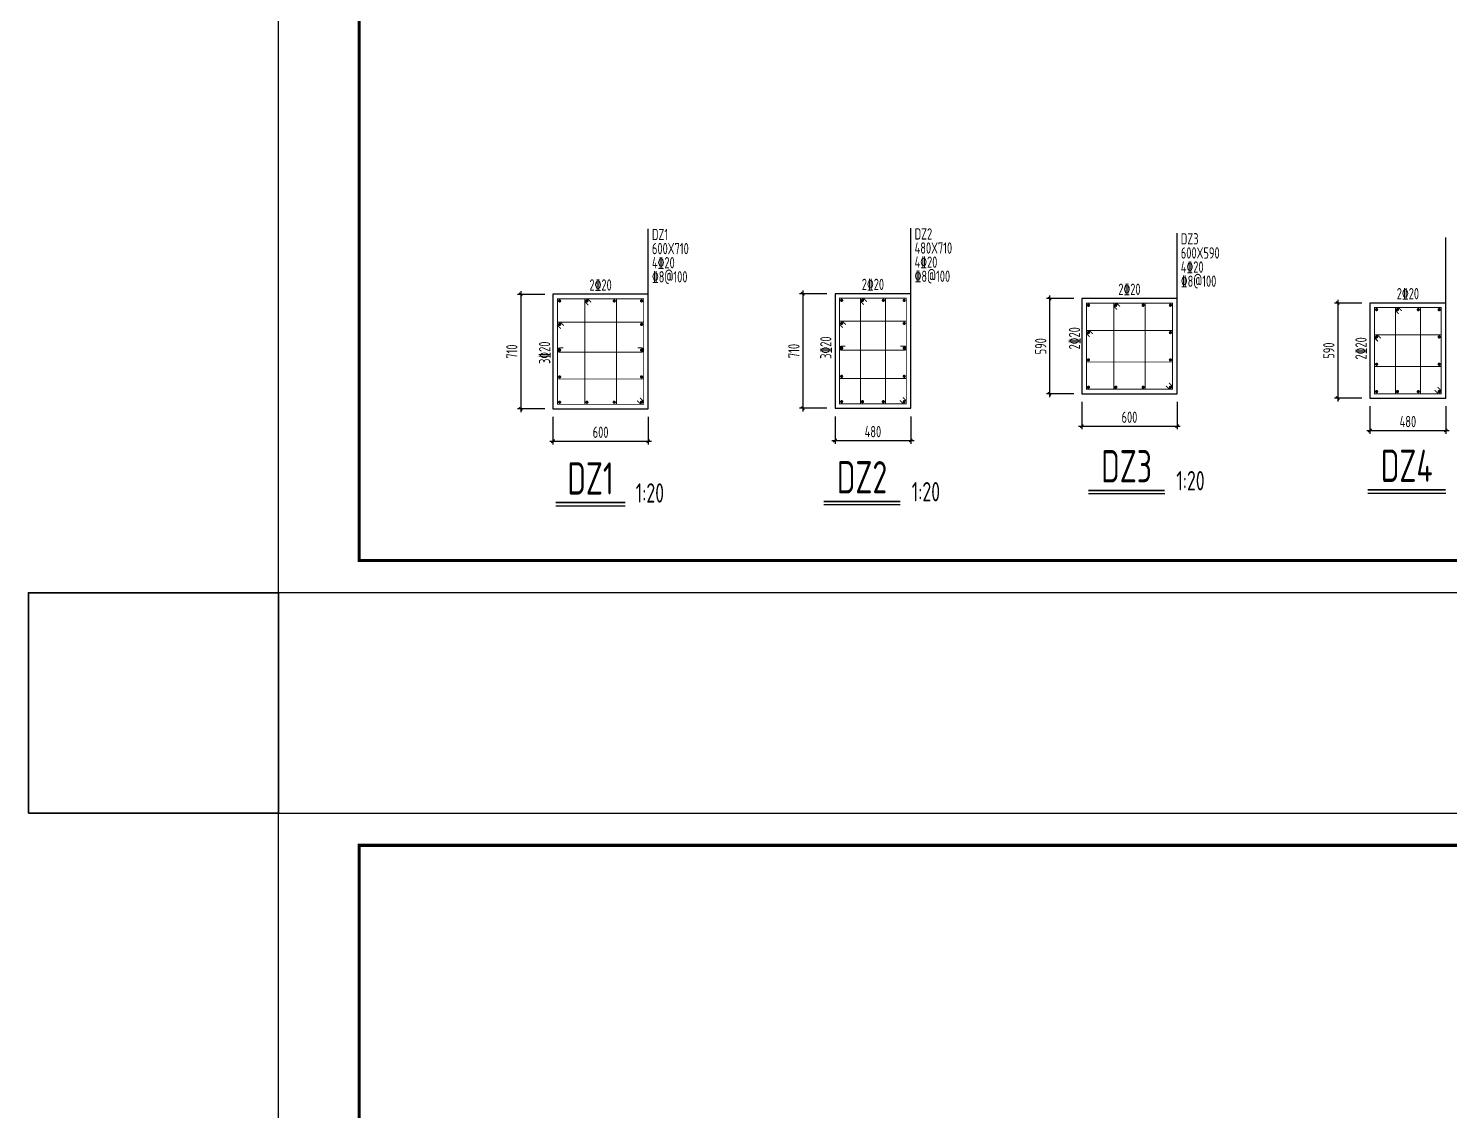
# Model space of a CAD drawing. Extents: x 492302 to 683319, y -252071 to 755100.
# Drawn here: x 492302 to 558363, y 437894 to 488210 of the extents above; entities that cross this region are included whole.
import ezdxf
from ezdxf.enums import TextEntityAlignment as Align

# ---------------------------------------------------------------- set-up
doc = ezdxf.new("R2010")
doc.units = 0
doc.header["$LTSCALE"] = 1000
doc.header["$MEASUREMENT"] = 0
doc.layers.get('Defpoints').update_dxf_attribs({"color": 250})
doc.layers.add('10', color=7, linetype='Continuous', lineweight=35)
for name, color, linetype in [('3T_WOOD', 21, 'Continuous'), ('COLU_DE', 7, 'Continuous'), ('COLU_DE_DIM', 3, 'Continuous'), ('COLU_DE_NUM', 7, 'Continuous'), ('COLU_DE_REIN', 1, 'Continuous'), ('COLU_DE_TEXT', 7, 'Continuous'), ('TK', 4, 'Continuous')]:
    doc.layers.add(name, color=color, linetype=linetype)
doc.styles.add('TSSD_Dimension', font='Tssdeng.shx', dxfattribs={"width": 0.7, "bigfont": 'hztxt.shx'})
doc.styles.add('TSSD_Label', font='Tssdeng.shx', dxfattribs={"width": 0.7, "bigfont": 'hztxt.shx'})
doc.styles.add('TSSD_REIN', font='tssdeng.shx', dxfattribs={"width": 0.7, "bigfont": 'tssdchn.shx'})
doc.dimstyles.new('TSSD_20_150', dxfattribs={"dimtxt": 525, "dimasz": 150, "dimexe": 150, "dimexo": 375, "dimgap": 150, "dimtad": 1, "dimdec": 0, "dimlfac": 0.133333, "dimzin": 0, "dimdsep": 46, "dimtxsty": 'TSSD_Dimension', "dimblk": 'ARCHTICK', "dimblk1": 'ARCHTICK', "dimblk2": 'ARCHTICK', "dimcen": 0, "dimdle": 150, "dimclrt": 7, "dimadec": 0, "dimazin": 0, "dimtfac": 1, "dimtdec": 0, "dimtix": 1, "dimtmove": 2, "dimatfit": 3, "dimfxl": 0, "dimtolj": 1, "dimtzin": 0, "dimarcsym": 0})

# ---------------------------------------------------------------- blocks, each defined once
blk = doc.blocks.new('GeYuanFrame_20885727', base_point=(20.09, 4.53))
at = {"layer": 'TK'}
blk.add_lwpolyline([(20.09, 4.53), (20.09, 598.53), (861.09, 598.53), (861.09, 4.53)], close=True, dxfattribs=at)
at = {"layer": 'TK', "const_width": 1}
blk.add_lwpolyline([(45.09, 588.53), (851.09, 588.53), (851.09, 14.53), (45.09, 14.53)], close=True, dxfattribs=at)
blk = doc.blocks.new('GeYuanFrame_57487284', base_point=(20.09, 4.53))
at = {"layer": 'TK'}
blk.add_lwpolyline([(20.09, 4.53), (20.09, 598.53), (861.09, 598.53), (861.09, 4.53)], close=True, dxfattribs=at)
at = {"layer": 'TK', "const_width": 1}
blk.add_lwpolyline([(45.09, 588.53), (851.09, 588.53), (851.09, 14.53), (45.09, 14.53)], close=True, dxfattribs=at)
blk = doc.blocks.new('_ArchTick')
at = {"color": 0, "linetype": 'ByBlock', "const_width": 0.4}
blk.add_lwpolyline([(-0.5, -0.5), (0.5, 0.5)], dxfattribs=at)
blk = doc.blocks.new('*D250')
at = {"layer": 'COLU_DE_DIM', "color": 0, "lineweight": -2}
for p, q in [((516686, 470146), (516686, 468871)), ((521111, 470146), (521111, 468871)), ((516536, 469021), (521261, 469021))]:
    blk.add_line(p, q, dxfattribs=at)
at = {"layer": 'Defpoints', "color": 0}
for p in [(516686, 470521), (521111, 470521), (521111, 469021)]:
    blk.add_point(p, dxfattribs=at)
at = {"layer": 'COLU_DE_DIM', "color": 0, "lineweight": -2, "xscale": 150, "yscale": 150, "zscale": 150, "rotation": 180}
blk.add_blockref('_ArchTick', (516686, 469021), dxfattribs=at)
at = {"layer": 'COLU_DE_DIM', "color": 0, "lineweight": -2, "xscale": 150, "yscale": 150, "zscale": 150}
blk.add_blockref('_ArchTick', (521111, 469021), dxfattribs=at)
at = {"layer": 'COLU_DE_DIM', "color": 7, "insert": (518899, 469434), "char_height": 525, "attachment_point": 5, "style": 'TSSD_Dimension'}
blk.add_mtext('\\A1;600', dxfattribs=at)
blk = doc.blocks.new('*D251')
at = {"layer": 'COLU_DE_DIM', "color": 0, "lineweight": -2}
for p, q in [((516311, 475846), (515036, 475846)), ((515186, 475996), (515186, 470371)), ((516311, 470521), (515036, 470521))]:
    blk.add_line(p, q, dxfattribs=at)
at = {"layer": 'Defpoints', "color": 0}
for p in [(516686, 475846), (515186, 470521), (516686, 470521)]:
    blk.add_point(p, dxfattribs=at)
at = {"layer": 'COLU_DE_DIM', "color": 0, "lineweight": -2, "xscale": 150, "yscale": 150, "zscale": 150}
for p, rotation in [((515186, 475846), 90), ((515186, 470521), 270)]:
    blk.add_blockref('_ArchTick', p, dxfattribs=dict(at, rotation=rotation))
at = {"layer": 'COLU_DE_DIM', "color": 7, "insert": (514774, 473184), "char_height": 525, "attachment_point": 5, "rotation": 90, "style": 'TSSD_Dimension'}
blk.add_mtext('\\A1;710', dxfattribs=at)
blk = doc.blocks.new('*D252')
at = {"layer": 'COLU_DE_DIM', "color": 0, "lineweight": -2}
for p, q in [((529795, 470173), (529795, 468898)), ((533320, 470173), (533320, 468898)), ((529645, 469048), (533470, 469048))]:
    blk.add_line(p, q, dxfattribs=at)
at = {"layer": 'Defpoints', "color": 0}
for p in [(529795, 470548), (533320, 470548), (533320, 469048)]:
    blk.add_point(p, dxfattribs=at)
at = {"layer": 'COLU_DE_DIM', "color": 0, "lineweight": -2, "xscale": 150, "yscale": 150, "zscale": 150, "rotation": 180}
blk.add_blockref('_ArchTick', (529795, 469048), dxfattribs=at)
at = {"layer": 'COLU_DE_DIM', "color": 0, "lineweight": -2, "xscale": 150, "yscale": 150, "zscale": 150}
blk.add_blockref('_ArchTick', (533320, 469048), dxfattribs=at)
at = {"layer": 'COLU_DE_DIM', "color": 7, "insert": (531558, 469461), "char_height": 525, "attachment_point": 5, "style": 'TSSD_Dimension'}
blk.add_mtext('\\A1;480', dxfattribs=at)
blk = doc.blocks.new('*D253')
at = {"layer": 'COLU_DE_DIM', "color": 0, "lineweight": -2}
for p, q in [((529420, 475873), (528145, 475873)), ((528295, 476023), (528295, 470398)), ((529420, 470548), (528145, 470548))]:
    blk.add_line(p, q, dxfattribs=at)
at = {"layer": 'Defpoints', "color": 0}
for p in [(529795, 475873), (528295, 470548), (529795, 470548)]:
    blk.add_point(p, dxfattribs=at)
at = {"layer": 'COLU_DE_DIM', "color": 0, "lineweight": -2, "xscale": 150, "yscale": 150, "zscale": 150}
for p, rotation in [((528295, 475873), 90), ((528295, 470548), 270)]:
    blk.add_blockref('_ArchTick', p, dxfattribs=dict(at, rotation=rotation))
at = {"layer": 'COLU_DE_DIM', "color": 7, "insert": (527883, 473211), "char_height": 525, "attachment_point": 5, "rotation": 90, "style": 'TSSD_Dimension'}
blk.add_mtext('\\A1;710', dxfattribs=at)
blk = doc.blocks.new('*D254')
at = {"layer": 'COLU_DE_DIM', "color": 0, "lineweight": -2}
for p, q in [((541269, 470845), (541269, 469570)), ((545694, 470845), (545694, 469570)), ((541119, 469720), (545844, 469720))]:
    blk.add_line(p, q, dxfattribs=at)
at = {"layer": 'Defpoints', "color": 0}
for p in [(541269, 471220), (545694, 471220), (545694, 469720)]:
    blk.add_point(p, dxfattribs=at)
at = {"layer": 'COLU_DE_DIM', "color": 0, "lineweight": -2, "xscale": 150, "yscale": 150, "zscale": 150, "rotation": 180}
blk.add_blockref('_ArchTick', (541269, 469720), dxfattribs=at)
at = {"layer": 'COLU_DE_DIM', "color": 0, "lineweight": -2, "xscale": 150, "yscale": 150, "zscale": 150}
blk.add_blockref('_ArchTick', (545694, 469720), dxfattribs=at)
at = {"layer": 'COLU_DE_DIM', "color": 7, "insert": (543482, 470132), "char_height": 525, "attachment_point": 5, "style": 'TSSD_Dimension'}
blk.add_mtext('\\A1;600', dxfattribs=at)
blk = doc.blocks.new('*D255')
at = {"layer": 'COLU_DE_DIM', "color": 0, "lineweight": -2}
for p, q in [((540894, 475645), (539619, 475645)), ((539769, 475795), (539769, 471070)), ((540894, 471220), (539619, 471220))]:
    blk.add_line(p, q, dxfattribs=at)
at = {"layer": 'Defpoints', "color": 0}
for p in [(541269, 475645), (539769, 471220), (541269, 471220)]:
    blk.add_point(p, dxfattribs=at)
at = {"layer": 'COLU_DE_DIM', "color": 0, "lineweight": -2, "xscale": 150, "yscale": 150, "zscale": 150}
for p, rotation in [((539769, 475645), 90), ((539769, 471220), 270)]:
    blk.add_blockref('_ArchTick', p, dxfattribs=dict(at, rotation=rotation))
at = {"layer": 'COLU_DE_DIM', "color": 7, "insert": (539357, 473432), "char_height": 525, "attachment_point": 5, "rotation": 90, "style": 'TSSD_Dimension'}
blk.add_mtext('\\A1;590', dxfattribs=at)
blk = doc.blocks.new('*D256')
at = {"layer": 'COLU_DE_DIM', "color": 0, "lineweight": -2}
for p, q in [((554662, 470642), (554662, 469367)), ((558187, 470642), (558187, 469367)), ((554512, 469517), (558337, 469517))]:
    blk.add_line(p, q, dxfattribs=at)
at = {"layer": 'Defpoints', "color": 0}
for p in [(554662, 471017), (558187, 471017), (558187, 469517)]:
    blk.add_point(p, dxfattribs=at)
at = {"layer": 'COLU_DE_DIM', "color": 0, "lineweight": -2, "xscale": 150, "yscale": 150, "zscale": 150, "rotation": 180}
blk.add_blockref('_ArchTick', (554662, 469517), dxfattribs=at)
at = {"layer": 'COLU_DE_DIM', "color": 0, "lineweight": -2, "xscale": 150, "yscale": 150, "zscale": 150}
blk.add_blockref('_ArchTick', (558187, 469517), dxfattribs=at)
at = {"layer": 'COLU_DE_DIM', "color": 7, "insert": (556425, 469929), "char_height": 525, "attachment_point": 5, "style": 'TSSD_Dimension'}
blk.add_mtext('\\A1;480', dxfattribs=at)
blk = doc.blocks.new('*D257')
at = {"layer": 'COLU_DE_DIM', "color": 0, "lineweight": -2}
for p, q in [((554287, 475442), (553012, 475442)), ((553162, 475592), (553162, 470867)), ((554287, 471017), (553012, 471017))]:
    blk.add_line(p, q, dxfattribs=at)
at = {"layer": 'Defpoints', "color": 0}
for p in [(554662, 475442), (553162, 471017), (554662, 471017)]:
    blk.add_point(p, dxfattribs=at)
at = {"layer": 'COLU_DE_DIM', "color": 0, "lineweight": -2, "xscale": 150, "yscale": 150, "zscale": 150}
for p, rotation in [((553162, 475442), 90), ((553162, 471017), 270)]:
    blk.add_blockref('_ArchTick', p, dxfattribs=dict(at, rotation=rotation))
at = {"layer": 'COLU_DE_DIM', "color": 7, "insert": (552750, 473229), "char_height": 525, "attachment_point": 5, "rotation": 90, "style": 'TSSD_Dimension'}
blk.add_mtext('\\A1;590', dxfattribs=at)

msp = doc.modelspace()

# ---------------------------------------------------------------- linework, layer by layer
at = {"layer": '10', "color": 1}
msp.add_lwpolyline([(492301.8, 451729.2), (503924.3, 451729.2), (503924.3, 461969.1), (492301.8, 461969.1)], close=True, dxfattribs=at)
at = {"layer": 'COLU_DE'}
for points in [[(521111, 470521.3), (521111, 475846.3), (516686, 475846.3), (516686, 470521.3)], [(533320.1, 470548.1), (533320.1, 475873.1), (529795.1, 475873.1), (529795.1, 470548.1)], [(545694.3, 471219.9), (545694.3, 475644.9), (541269.3, 475644.9), (541269.3, 471219.9)], [(558187.5, 471016.6), (558187.5, 475441.6), (554662.5, 475441.6), (554662.5, 471016.6)]]:
    msp.add_lwpolyline(points, close=True, dxfattribs=at)
at = {"layer": 'COLU_DE_NUM'}
for p, q in [((541572.3, 466581.1), (545126.2, 466581.1)), ((554562.5, 466603.2), (558181, 466603.2)), ((516815.1, 466011.5), (520045.9, 466011.5)), ((529273.5, 466067.8), (532827.4, 466067.8))]:
    msp.add_line(p, q, dxfattribs=at)
at = {"layer": 'COLU_DE_NUM', "const_width": 75}
for points in [[(541572.3, 466731.1), (545126.2, 466731.1)], [(554562.5, 466753.2), (558181, 466753.2)], [(516815.1, 466161.5), (520045.9, 466161.5)], [(529273.5, 466217.8), (532827.4, 466217.8)]]:
    msp.add_lwpolyline(points, dxfattribs=at)
at = {"layer": 'COLU_DE_REIN', "const_width": 45}
for points in [[(520599.1, 470895.4), (520763.2, 470731.3), (520901, 470731.3), (520901, 475636.3), (516896, 475636.3), (516896, 470731.3), (520901, 470731.3), (520901, 470869.2), (520737, 471033.3)], [(518459.8, 475480.5), (518303.9, 475636.3), (518166, 475636.3), (518166, 470731.3), (519631, 470731.3), (519631, 475636.3), (518166, 475636.3), (518166, 475498.4), (518321.9, 475342.6)], [(532808.1, 470922.1), (532972.2, 470758.1), (533110.1, 470758.1), (533110.1, 475663.1), (530005.1, 475663.1), (530005.1, 470758.1), (533110.1, 470758.1), (533110.1, 470895.9), (532946, 471060)], [(531268.8, 475507.2), (531113, 475663.1), (530975.1, 475663.1), (530975.1, 470758.1), (532140.1, 470758.1), (532140.1, 475663.1), (530975.1, 475663.1), (530975.1, 475525.2), (531130.9, 475369.3)], [(545182.4, 471594), (545346.4, 471429.9), (545484.3, 471429.9), (545484.3, 475434.9), (541479.3, 475434.9), (541479.3, 471429.9), (545484.3, 471429.9), (545484.3, 471567.8), (545320.3, 471731.8)], [(543043, 475279.1), (542887.2, 475434.9), (542749.3, 475434.9), (542749.3, 471429.9), (544214.3, 471429.9), (544214.3, 475434.9), (542749.3, 475434.9), (542749.3, 475297), (542905.2, 475141.2)], [(557675.5, 471390.7), (557839.6, 471226.6), (557977.5, 471226.6), (557977.5, 475231.6), (554872.5, 475231.6), (554872.5, 471226.6), (557977.5, 471226.6), (557977.5, 471364.5), (557813.4, 471528.6)], [(556136.2, 475075.8), (555980.4, 475231.6), (555842.5, 475231.6), (555842.5, 471226.6), (557007.5, 471226.6), (557007.5, 475231.6), (555842.5, 475231.6), (555842.5, 475093.8), (555998.3, 474937.9)], [(517189.8, 474389.8), (517033.9, 474545.6), (516896, 474545.6), (516896, 471908.8), (520901, 471908.8), (520901, 474545.6), (516896, 474545.6), (516896, 474407.7), (517051.9, 474251.9)], [(530298.8, 474436.7), (530143, 474592.6), (530005.1, 474592.6), (530005.1, 471935.6), (533110.1, 471935.6), (533110.1, 474592.6), (530005.1, 474592.6), (530005.1, 474454.7), (530160.9, 474298.8)], [(541773, 474009.1), (541617.2, 474164.9), (541479.3, 474164.9), (541479.3, 472699.9), (545484.3, 472699.9), (545484.3, 474164.9), (541479.3, 474164.9), (541479.3, 474027), (541635.2, 473871.2)], [(555166.2, 473805.8), (555010.4, 473961.6), (554872.5, 473961.6), (554872.5, 472496.6), (557977.5, 472496.6), (557977.5, 473961.6), (554872.5, 473961.6), (554872.5, 473823.8), (555028.3, 473667.9)]]:
    msp.add_lwpolyline(points, dxfattribs=at)
at = {"layer": 'COLU_DE_REIN', "const_width": 75}
for points in [[(530102.6, 475603.1, 1), (530102.6, 475528.1, 1)], [(531072.6, 475603.1, 1), (531072.6, 475528.1, 1)], [(532042.6, 475603.1, 1), (532042.6, 475528.1, 1)], [(533012.6, 475603.1, 1), (533012.6, 475528.1, 1)], [(516993.5, 475576.3, 1), (516993.5, 475501.3, 1)], [(518263.5, 475576.3, 1), (518263.5, 475501.3, 1)], [(519533.5, 475576.3, 1), (519533.5, 475501.3, 1)], [(520803.5, 475576.3, 1), (520803.5, 475501.3, 1)], [(541576.8, 475374.9, 1), (541576.8, 475299.9, 1)], [(542846.8, 475374.9, 1), (542846.8, 475299.9, 1)], [(544116.8, 475374.9, 1), (544116.8, 475299.9, 1)], [(545386.8, 475374.9, 1), (545386.8, 475299.9, 1)], [(554970, 475171.6, 1), (554970, 475096.6, 1)], [(555940, 475171.6, 1), (555940, 475096.6, 1)], [(556910, 475171.6, 1), (556910, 475096.6, 1)], [(557880, 475171.6, 1), (557880, 475096.6, 1)], [(516993.5, 474485.6, 1), (516993.5, 474410.6, 1)], [(520803.5, 474485.6, 1), (520803.5, 474410.6, 1)], [(530102.6, 474532.6, 1), (530102.6, 474457.6, 1)], [(533012.6, 474532.6, 1), (533012.6, 474457.6, 1)], [(541576.8, 474104.9, 1), (541576.8, 474029.9, 1)], [(545386.8, 474104.9, 1), (545386.8, 474029.9, 1)], [(554970, 473901.6, 1), (554970, 473826.6, 1)], [(557880, 473901.6, 1), (557880, 473826.6, 1)], [(516993.5, 473292.3, 1), (516993.5, 473217.3, 1)], [(520803.5, 473292.3, 1), (520803.5, 473217.3, 1)], [(530102.6, 473380.5, 1), (530102.6, 473305.5, 1)], [(533012.6, 473380.5, 1), (533012.6, 473305.5, 1)], [(541576.8, 472834.9, 1), (541576.8, 472759.9, 1)], [(545386.8, 472834.9, 1), (545386.8, 472759.9, 1)], [(554970, 472631.6, 1), (554970, 472556.6, 1)], [(557880, 472631.6, 1), (557880, 472556.6, 1)], [(516993.5, 472043.8, 1), (516993.5, 471968.8, 1)], [(520803.5, 472043.8, 1), (520803.5, 471968.8, 1)], [(530102.6, 472070.6, 1), (530102.6, 471995.6, 1)], [(533012.6, 472070.6, 1), (533012.6, 471995.6, 1)], [(541576.8, 471564.9, 1), (541576.8, 471489.9, 1)], [(542846.8, 471564.9, 1), (542846.8, 471489.9, 1)], [(544116.8, 471564.9, 1), (544116.8, 471489.9, 1)], [(545386.8, 471564.9, 1), (545386.8, 471489.9, 1)], [(554970, 471361.6, 1), (554970, 471286.6, 1)], [(555940, 471361.6, 1), (555940, 471286.6, 1)], [(556910, 471361.6, 1), (556910, 471286.6, 1)], [(557880, 471361.6, 1), (557880, 471286.6, 1)], [(516993.5, 470866.3, 1), (516993.5, 470791.3, 1)], [(518263.5, 470866.3, 1), (518263.5, 470791.3, 1)], [(519533.5, 470866.3, 1), (519533.5, 470791.3, 1)], [(520803.5, 470866.3, 1), (520803.5, 470791.3, 1)], [(530102.6, 470893.1, 1), (530102.6, 470818.1, 1)], [(531072.6, 470893.1, 1), (531072.6, 470818.1, 1)], [(532042.6, 470893.1, 1), (532042.6, 470818.1, 1)], [(533012.6, 470893.1, 1), (533012.6, 470818.1, 1)]]:
    msp.add_lwpolyline(points, format="xyb", close=True, dxfattribs=at)
at = {"layer": 'COLU_DE_REIN', "const_width": 45}
for points in [[(520623.5, 473352.3), (520803.5, 473352.3, -1), (520803.5, 473157.3), (516993.5, 473157.3, -1), (516993.5, 473352.3), (517173.5, 473352.3)], [(532832.6, 473440.5), (533012.6, 473440.5, -1), (533012.6, 473245.5), (530102.6, 473245.5, -1), (530102.6, 473440.5), (530282.6, 473440.5)]]:
    msp.add_lwpolyline(points, format="xyb", dxfattribs=at)
at = {"layer": 'COLU_DE_TEXT'}
for p, q in [((521111, 475846.3), (521111, 478891.3)), ((533320.1, 475873.1), (533320.1, 478918.1)), ((545694.3, 475644.9), (545694.3, 478689.9)), ((558187.5, 475441.6), (558187.5, 478486.6))]:
    msp.add_line(p, q, dxfattribs=at)

# ---------------------------------------------------------------- block references
at = {"layer": '3T_WOOD', "xscale": 150, "yscale": 150, "zscale": 150}
for name, p in [('GeYuanFrame_57487284', (503924.3, 461969.1)), ('GeYuanFrame_20885727', (503924.3, 362629.2))]:
    msp.add_blockref(name, p, dxfattribs=at)

# ---------------------------------------------------------------- texts
at = {"layer": 'COLU_DE_NUM', "style": 'TSSD_Label', "width": 0.7}
for s, p in [('DZ3', (543349.3, 467856.1)), ('DZ4', (556371.7, 467878.2)), ('DZ1', (518430.5, 467286.5)), ('DZ2', (531050.5, 467342.8))]:
    msp.add_text(s, height=1500, dxfattribs=at).set_placement(p, align=Align.MIDDLE)
for p in [(520530.5, 466161.5), (533360.5, 466217.8), (545659.3, 466731.1)]:
    msp.add_text('1:20', height=900, dxfattribs=at).set_placement(p)
at = {"layer": 'COLU_DE_TEXT', "style": 'TSSD_REIN', "width": 0.7}
for s, p in [('DZ1', (521286, 478366.3)), ('DZ2', (533495.1, 478393.1)), ('DZ3', (545869.3, 478164.9)), ('600X710', (521286, 477710.1)), ('480X710', (533495.1, 477736.8)), ('600X590', (545869.3, 477508.6)), ('4\x8420', (521286, 477053.8)), ('\x848@100', (521286, 476397.6)), ('4\x8420', (533495.1, 477080.6)), ('\x848@100', (533495.1, 476424.3)), ('4\x8420', (545869.3, 476852.4)), ('\x848@100', (545869.3, 476196.1))]:
    msp.add_text(s, height=525, dxfattribs=at).set_placement(p)
for p in [(518898.5, 476282.1), (531557.6, 476308.8), (543481.8, 476080.6), (556425, 475877.4)]:
    msp.add_text('2\x8420', height=525, dxfattribs=at).set_placement(p, align=Align.MIDDLE)
for s, p in [('3\x8420', (529365.4, 473367.3)), ('2\x8420', (540928.1, 473802)), ('2\x8420', (554245.4, 473334.2)), ('3\x8420', (516295, 473130.8))]:
    msp.add_text(s, height=525, rotation=90, dxfattribs=at).set_placement(p, align=Align.MIDDLE)

# ---------------------------------------------------------------- dimensions: what is measured, and where the dimension line sits
at = {"layer": 'COLU_DE_DIM'}
for p1, p2, picture, middle in [((516686, 475846.3), (516686, 470521.3), '*D251', (514773.5, 473183.8)), ((529795.1, 475873.1), (529795.1, 470548.1), '*D253', (527882.6, 473210.6)), ((541269.3, 475644.9), (541269.3, 471219.9), '*D255', (539356.8, 473432.4)), ((554662.5, 475441.6), (554662.5, 471016.6), '*D257', (552750, 473229.1))]:
    dim = msp.add_aligned_dim(p1=p1, p2=p2, distance=-1500, dimstyle='TSSD_20_150', dxfattribs=at)
    dim.commit()
    dim.dimension.update_dxf_attribs({"geometry": picture, "text_midpoint": middle})
for p1, p2, text, picture, middle in [((541269.3, 471219.9), (545694.3, 471219.9), '600', '*D254', (543481.8, 470132.4)), ((554662.5, 471016.6), (558187.5, 471016.6), '480', '*D256', (556425, 469929.1)), ((516686, 470521.3), (521111, 470521.3), '600', '*D250', (518898.5, 469433.8)), ((529795.1, 470548.1), (533320.1, 470548.1), '480', '*D252', (531557.6, 469460.6))]:
    dim = msp.add_aligned_dim(p1=p1, p2=p2, distance=-1500, text=text, dimstyle='TSSD_20_150', dxfattribs=at)
    dim.commit()
    dim.dimension.update_dxf_attribs({"geometry": picture, "text_midpoint": middle})

doc.saveas('drawing.dxf')
